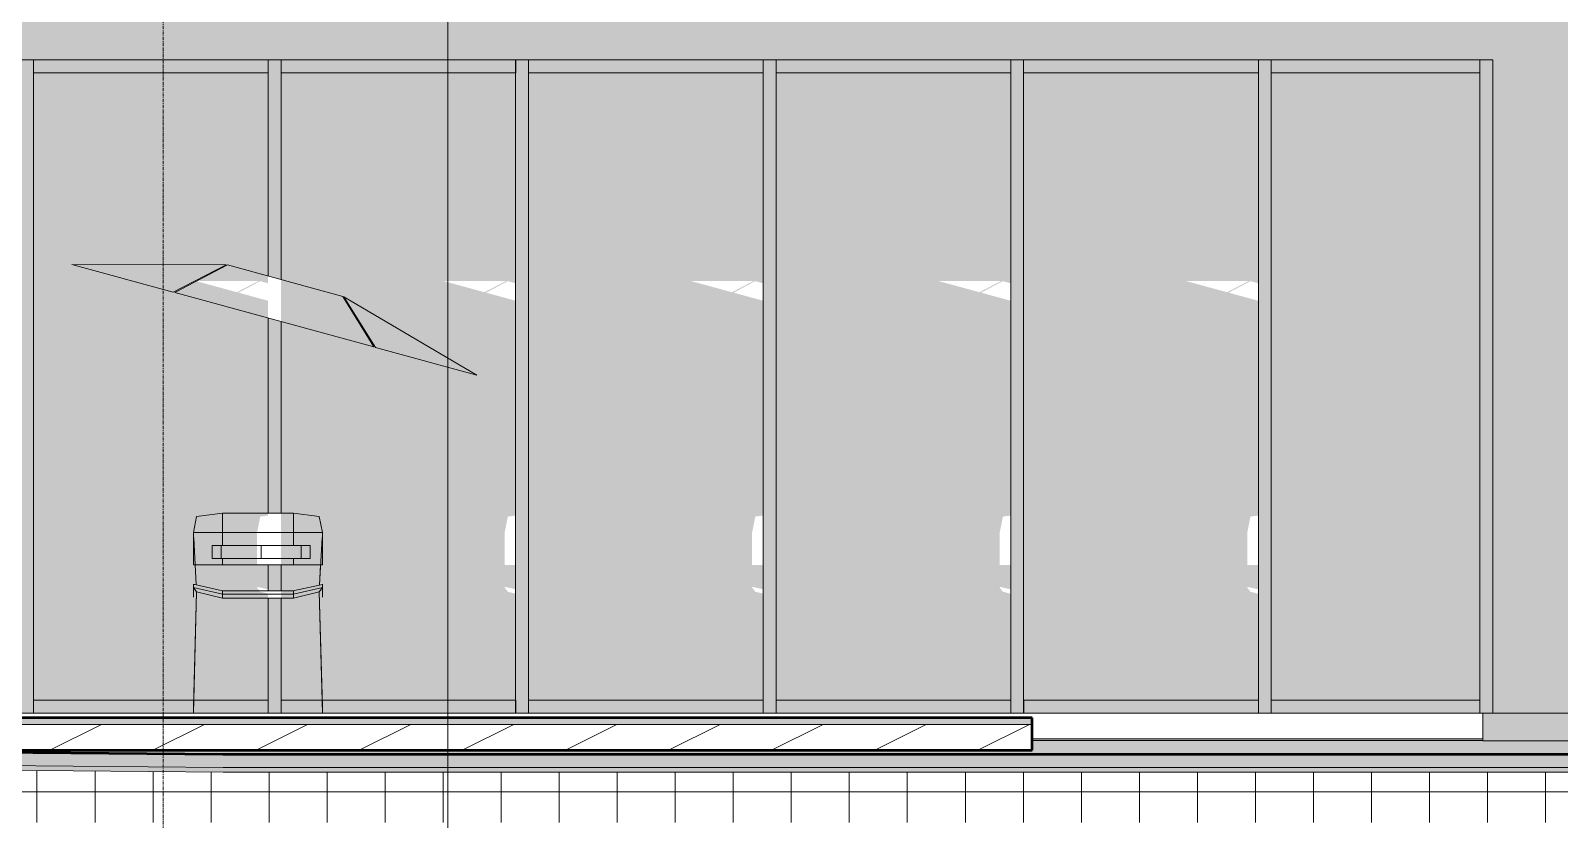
# Model space of a CAD drawing. Header units: inches. Extents: x 1814 to 6957, y -360 to 681.
# Drawn here: x 5572 to 5809.2, y -16.5 to 105.9 of the extents above; entities that cross this region are included whole.
import ezdxf

# ---------------------------------------------------------------- set-up
doc = ezdxf.new("R2010")
doc.units = ezdxf.units.IN
doc.header["$MEASUREMENT"] = 0
doc.linetypes.add('Aligning Line 1_8_', pattern=[0.25, 0.125, -0.125])
doc.linetypes.add('Grid Line 1_2_', pattern=[0.875, 0.5, -0.125, 0.125, -0.125])
for name, color, linetype, lineweight in [('0-7', 50, 'Continuous', 5), ('A-FLOR', 192, 'Continuous', 13), ('A-FLOR-7', 192, 'Continuous', 5), ('A-FLOR-8', 192, 'Continuous', 50), ('A-FLOR-LEVL-1', 51, 'Grid Line 1_2_', 9), ('A-FLOR-MCUT', 51, 'Continuous', 13), ('A-FLOR-PATT-2', 8, 'Continuous', 9), ('A-FLOR-PATT-3', 251, 'Continuous', 9), ('A-GLAZ-CURT', 52, 'Continuous', 9), ('A-GLAZ-CWMG', 51, 'Continuous', 9), ('A-WALL', 113, 'Continuous', 13), ('A-WALL-PATT-2', 251, 'Continuous', 9), ('G-ANNO-SYMB', 111, 'Aligning Line 1_8_', 9), ('G-ANNO-SYMB-2', 147, 'Aligning Line 1_8_', 9), ('G-ANNO-SYMB-3', 111, 'Continuous', 9), ('G-IMPT', 8, 'Continuous', 9), ('L-SITE', 91, 'Continuous', 9), ('S-GRID-1', 1, 'Grid Line 1_2_', 9)]:
    doc.layers.add(name, color=color, linetype=linetype, lineweight=lineweight)

# ---------------------------------------------------------------- blocks, each defined once
blk = doc.blocks.new('CTR - 2nd Phase_rvt-2-SECTION _ CENTER LOOKING EAST')
at = {"layer": 'A-FLOR-LEVL-1'}
blk.add_line((-4168.71, 0), (-1814.21, 0), dxfattribs=at)
blk = doc.blocks.new('CTR - 1st Phase - Common Walls_rvt-2-SECTION _ CENTER LOOKING EAST')
at = {"layer": 'A-FLOR-LEVL-1'}
blk.add_line((-4168.71, 0), (-1814.21, 0), dxfattribs=at)
at = {"layer": 'G-ANNO-SYMB-2'}
blk.add_line((-1910.94, 0), (-4072.05, 0), dxfattribs=at)
blk = doc.blocks.new('CTR - 1st Phase -Stairs _ Elevators_rvt-2-SECTION _ CENTER LOOKING EAST')
at = {"layer": 'A-FLOR-LEVL-1'}
blk.add_line((-4168.71, 0), (-1814.21, 0), dxfattribs=at)
blk = doc.blocks.new('Outdoor Table01 - 02ZUTB01_dwg-V58-SECTION _ CENTER LOOKING EAST')
at = {"layer": 'G-IMPT'}
for p, q in [((-3168.48, 69.59), (-3144.54, 69.58)), ((-3168.48, 69.59), (-3152.76, 65.31)), ((-3144.54, 69.58), (-3152.76, 65.31)), ((-3152.51, 65.24), (-3144.36, 69.55)), ((-3144.36, 69.55), (-3126.46, 64.67)), ((-3121.63, 56.82), (-3152.51, 65.24)), ((-3121.63, 56.82), (-3126.46, 64.67)), ((-3105.67, 52.46), (-3126.3, 64.6)), ((-3121.38, 56.75), (-3126.3, 64.6)), ((-3105.67, 52.46), (-3121.38, 56.75)), ((-3145.12, 31), (-3149.12, 30.5)), ((-3134.12, 31), (-3145.12, 31)), ((-3145.12, 28), (-3145.12, 31)), ((-3134.12, 31), (-3130.12, 30.5)), ((-3134.12, 28), (-3134.12, 31)), ((-3149.62, 28), (-3149.12, 30.5)), ((-3130.12, 30.5), (-3129.62, 28)), ((-3149.62, 28), (-3149.62, 23)), ((-3145.12, 28), (-3149.62, 28)), ((-3149.58, 27.21), (-3149.18, 19.88)), ((-3134.12, 28), (-3145.12, 28)), ((-3145.12, 28), (-3145.12, 26)), ((-3134.12, 28), (-3129.62, 28)), ((-3134.12, 28), (-3134.12, 26)), ((-3130.07, 19.88), (-3129.67, 27.21)), ((-3129.62, 28), (-3129.62, 23)), ((-3145.18, 26), (-3146.73, 26)), ((-3146.73, 26), (-3146.73, 24.48)), ((-3145.34, 26), (-3146.73, 26)), ((-3146.73, 24), (-3146.73, 24.48)), ((-3146.73, 24), (-3145.18, 24)), ((-3146.73, 24), (-3145.34, 24)), ((-3145.34, 26), (-3139.12, 26)), ((-3145.34, 24), (-3145.34, 26)), ((-3145.34, 24), (-3139.12, 24)), ((-3145.18, 26), (-3139.12, 26)), ((-3145.18, 24), (-3139.12, 24)), ((-3145.12, 24), (-3145.12, 23)), ((-3139.12, 26), (-3133.07, 26)), ((-3139.12, 26), (-3132.91, 26)), ((-3139.12, 24), (-3139.12, 26)), ((-3139.12, 24), (-3133.07, 24)), ((-3139.12, 24), (-3132.91, 24)), ((-3134.12, 24), (-3134.12, 23)), ((-3133.07, 26), (-3131.51, 26)), ((-3133.07, 24), (-3131.51, 24)), ((-3132.91, 26), (-3131.51, 26)), ((-3132.91, 24), (-3132.91, 26)), ((-3132.91, 24), (-3131.51, 24)), ((-3131.51, 26), (-3131.51, 25.52)), ((-3131.51, 24), (-3131.51, 25.52)), ((-3149.62, 23), (-3145.12, 23)), ((-3149.35, 23), (-3149.18, 19.88)), ((-3145.12, 23), (-3134.12, 23)), ((-3134.12, 23), (-3129.62, 23)), ((-3130.07, 19.88), (-3129.9, 23)), ((-3149.62, 20), (-3149.62, 18.01)), ((-3149.62, 18.01), (-3149.62, 20)), ((-3149.62, 19.48), (-3149.62, 19.98)), ((-3149.62, 19.98), (-3149.42, 19.93)), ((-3149.62, 19.48), (-3149.12, 18.83)), ((-3149.62, 19.48), (-3145.12, 18.48)), ((-3149.42, 19.93), (-3145.12, 18.98)), ((-3145.12, 18.98), (-3144.61, 18.98)), ((-3145.12, 18.48), (-3145.12, 18.98)), ((-3144.61, 18.98), (-3134.12, 18.98)), ((-3134.12, 18.48), (-3129.62, 19.48)), ((-3134.12, 18.98), (-3133.92, 19.02)), ((-3134.12, 18.48), (-3134.12, 18.98)), ((-3133.92, 19.02), (-3129.62, 19.98)), ((-3129.62, 19.48), (-3130.12, 18.83)), ((-3129.62, 20), (-3129.62, 18.01)), ((-3129.62, 18.01), (-3129.62, 20)), ((-3129.62, 19.48), (-3129.62, 19.98)), ((-3149.12, 18.83), (-3149.62, 1)), ((-3149.12, 18.83), (-3149.62, 0)), ((-3149.12, 18.83), (-3149.62, 1)), ((-3149.12, 18.83), (-3145.12, 17.83)), ((-3145.12, 18.48), (-3145.12, 17.83)), ((-3145.12, 18.48), (-3134.12, 18.48)), ((-3145.12, 17.83), (-3134.12, 17.83)), ((-3134.12, 17.83), (-3130.12, 18.83)), ((-3134.12, 17.83), (-3134.12, 18.48)), ((-3129.62, 0), (-3130.12, 18.83)), ((-3129.62, 1), (-3130.12, 18.83)), ((-3129.62, 1), (-3130.12, 18.83)), ((-3149.62, 1), (-3149.62, 0.88)), ((-3149.62, 1), (-3149.62, 0)), ((-3149.62, 0.88), (-3149.62, 0)), ((-3129.62, 1), (-3129.62, 0.88)), ((-3129.62, 0), (-3129.62, 1)), ((-3129.62, 0.88), (-3129.62, 0))]:
    blk.add_line(p, q, dxfattribs=at)
blk = doc.blocks.new('Outdoor Table01 - Outdoor Table01-1899970-SECTION _ CENTER LOOKING EAST')
blk.add_blockref('Outdoor Table01 - 02ZUTB01_dwg-V58-SECTION _ CENTER LOOKING EAST', (0, 0))
blk = doc.blocks.new('Rectangular Mullion - 2_ x 4_ rectangular-2110444-SECTION _ CENTER LOOKING EAST')
at = {"layer": 'A-GLAZ-CWMG'}
blk.add_hatch(color=256, dxfattribs=at).paths.add_polyline_path([(-2949.61, 0), (-2948.07, 0), (-2948.07, 101.37), (-2950.07, 101.37), (-2950.07, 0)], flags=0)
for p, q in [((-2950.07, 101.37), (-2948.07, 101.37)), ((-2950.07, 101.37), (-2950.07, 0)), ((-2948.07, 0), (-2948.07, 101.37)), ((-2948.07, 0), (-2950.07, 0))]:
    blk.add_line(p, q, dxfattribs=at)
blk = doc.blocks.new('System Panel - Glazed-2110446-SECTION _ CENTER LOOKING EAST')
at = {"layer": 'A-GLAZ-CURT'}
h = blk.add_hatch(color=256, dxfattribs=at)
h.paths.add_polyline_path([(-3362.94, 2), (-3331.72, 2), (-3331.7, 2), (-3330.03, 2), (-3330.03, 18.52), (-3331.25, 18.83), (-3331.75, 19.48), (-3331.75, 19.59), (-3330.03, 19.21), (-3330.03, 23), (-3331.75, 23), (-3331.75, 28), (-3331.25, 30.5), (-3330.03, 30.65), (-3330.03, 63.98), (-3334.63, 65.24), (-3331.25, 67.03), (-3330.03, 66.69), (-3330.03, 99.37), (-3366.43, 99.37), (-3366.43, 2)], flags=0)
h.paths.add_polyline_path([(-3334.89, 65.31), (-3341.34, 67.07), (-3331.57, 67.03), (-3334.63, 65.44)], flags=0)
blk = doc.blocks.new('System Panel - Glazed-2191479-SECTION _ CENTER LOOKING EAST')
at = {"layer": 'A-GLAZ-CURT'}
blk.add_hatch(color=256, dxfattribs=at).paths.add_polyline_path([(-2964.32, 2), (-2950.07, 2), (-2950.07, 99.37), (-2982.44, 99.37), (-2982.44, 2)], flags=0)
blk = doc.blocks.new('Rectangular Mullion - 2_ x 4_ rectangular-2191480-SECTION _ CENTER LOOKING EAST')
at = {"layer": 'A-GLAZ-CWMG'}
blk.add_hatch(color=256, dxfattribs=at).paths.add_polyline_path([(-2982.44, 99.37), (-2950.07, 99.37), (-2950.07, 101.37), (-2982.44, 101.37)], flags=0)
for p, q in [((-2982.44, 99.37), (-2982.44, 101.37)), ((-2950.07, 101.37), (-2982.44, 101.37)), ((-2950.07, 101.37), (-2950.07, 99.37)), ((-2982.44, 99.37), (-2950.07, 99.37))]:
    blk.add_line(p, q, dxfattribs=at)
blk = doc.blocks.new('Rectangular Mullion - 2_ x 4_ rectangular-1900519-SECTION _ CENTER LOOKING EAST')
at = {"layer": 'A-GLAZ-CWMG'}
blk.add_hatch(color=256, dxfattribs=at).paths.add_polyline_path([(-3330.03, 99.37), (-3330.03, 101.37), (-3366.43, 101.37), (-3366.43, 99.37)], flags=0)
for p, q in [((-3366.43, 99.37), (-3366.43, 101.37)), ((-3330.03, 101.37), (-3366.43, 101.37)), ((-3330.03, 101.37), (-3330.03, 99.37)), ((-3366.43, 99.37), (-3330.03, 99.37))]:
    blk.add_line(p, q, dxfattribs=at)
blk = doc.blocks.new('Rectangular Mullion - 2_ x 4_ rectangular-V67-SECTION _ CENTER LOOKING EAST')
at = {"layer": 'A-GLAZ-CWMG'}
h = blk.add_hatch(color=256, dxfattribs=at)
h.paths.add_polyline_path([(-3149.62, 0), (-3138.03, 0), (-3138.03, 2), (-3149.57, 2)], flags=0)
h.paths.add_polyline_path([(-3162.2, 0), (-3149.62, 0), (-3149.62, 2), (-3174.43, 2), (-3174.43, 0), (-3167.25, 0)], flags=0)
for p, q in [((-3174.43, 0), (-3174.43, 2)), ((-3149.6, 2), (-3174.43, 2)), ((-3138.03, 2), (-3149.57, 2)), ((-3138.03, 2), (-3138.03, 0)), ((-3174.43, 0), (-3138.03, 0))]:
    blk.add_line(p, q, dxfattribs=at)
blk = doc.blocks.new('Rectangular Mullion - 2_ x 4_ rectangular-V68-SECTION _ CENTER LOOKING EAST')
at = {"layer": 'A-GLAZ-CWMG'}
h = blk.add_hatch(color=256, dxfattribs=at)
h.paths.add_polyline_path([(-3129.62, 0), (-3129.68, 2), (-3136.03, 2), (-3136.03, 0), (-3130.12, 0)], flags=0)
h.paths.add_polyline_path([(-3126.57, 0), (-3099.64, 0), (-3099.64, 2), (-3129.65, 2), (-3129.62, 0)], flags=0)
for p, q in [((-3136.03, 0), (-3136.03, 2)), ((-3129.68, 2), (-3136.03, 2)), ((-3099.63, 2), (-3129.65, 2)), ((-3099.63, 2), (-3099.63, 0)), ((-3136.03, 0), (-3099.63, 0))]:
    blk.add_line(p, q, dxfattribs=at)
blk = doc.blocks.new('Rectangular Mullion - 2_ x 4_ rectangular-V65-SECTION _ CENTER LOOKING EAST')
at = {"layer": 'A-GLAZ-CWMG'}
blk.add_hatch(color=256, dxfattribs=at).paths.add_polyline_path([(-3214.83, 0), (-3214.83, 2), (-3251.23, 2), (-3251.23, 0), (-3227.87, 0)], flags=0)
for p, q in [((-3251.23, 0), (-3251.23, 2)), ((-3214.83, 2), (-3251.23, 2)), ((-3214.83, 2), (-3214.83, 0)), ((-3251.23, 0), (-3214.83, 0))]:
    blk.add_line(p, q, dxfattribs=at)
blk = doc.blocks.new('Rectangular Mullion - 2_ x 4_ rectangular-2191481-SECTION _ CENTER LOOKING EAST')
at = {"layer": 'A-GLAZ-CWMG'}
blk.add_hatch(color=256, dxfattribs=at).paths.add_polyline_path([(-2976.86, 0), (-2950.07, 0), (-2950.07, 2), (-2982.44, 2), (-2982.44, 0)], flags=0)
for p, q in [((-2982.44, 0), (-2982.44, 2)), ((-2950.07, 2), (-2982.44, 2)), ((-2950.07, 2), (-2950.07, 0)), ((-2982.44, 0), (-2950.07, 0))]:
    blk.add_line(p, q, dxfattribs=at)
blk = doc.blocks.new('Rectangular Mullion - 2_ x 4_ rectangular-2110449-SECTION _ CENTER LOOKING EAST')
at = {"layer": 'A-GLAZ-CWMG'}
blk.add_hatch(color=256, dxfattribs=at).paths.add_polyline_path([(-3368.43, 0), (-3366.43, 0), (-3366.43, 101.37), (-3368.43, 101.37), (-3368.43, 22.69)], flags=0)
for p, q in [((-3368.43, 101.37), (-3366.43, 101.37)), ((-3368.43, 101.37), (-3368.43, 0)), ((-3366.43, 0), (-3366.43, 101.37)), ((-3366.43, 0), (-3368.43, 0))]:
    blk.add_line(p, q, dxfattribs=at)
blk = doc.blocks.new('Rectangular Mullion - 2_ x 4_ rectangular-V69-SECTION _ CENTER LOOKING EAST')
at = {"layer": 'A-GLAZ-CWMG'}
h = blk.add_hatch(color=256, dxfattribs=at)
h.paths.add_polyline_path([(-3138.03, 0), (-3136.03, 0), (-3136.03, 17.83), (-3138.03, 17.83)], flags=0)
h.paths.add_polyline_path([(-3138.03, 18.98), (-3136.03, 18.98), (-3136.03, 23), (-3138.03, 23), (-3138.03, 22.69)], flags=0)
h.paths.add_polyline_path([(-3136.03, 31), (-3136.03, 60.75), (-3138.03, 61.29), (-3138.03, 31)], flags=0)
h.paths.add_polyline_path([(-3136.03, 67.28), (-3136.03, 101.37), (-3138.03, 101.37), (-3138.03, 67.83)], flags=0)
for p, q in [((-3138.03, 101.37), (-3136.03, 101.37)), ((-3138.03, 101.37), (-3138.03, 67.83)), ((-3136.03, 67.28), (-3136.03, 101.37)), ((-3138.03, 61.29), (-3138.03, 31)), ((-3136.03, 31), (-3136.03, 60.75)), ((-3138.03, 23), (-3138.03, 18.98)), ((-3136.03, 18.98), (-3136.03, 23)), ((-3138.03, 17.83), (-3138.03, 0)), ((-3136.03, 0), (-3136.03, 17.83)), ((-3136.03, 0), (-3138.03, 0))]:
    blk.add_line(p, q, dxfattribs=at)

msp = doc.modelspace()

# ---------------------------------------------------------------- hatches: boundary and pattern name
at = {"layer": 'A-FLOR-7'}
msp.add_hatch(color=256, dxfattribs=at).paths.add_polyline_path([(5570.49, -1.75), (5727.4, -1.75), (5727.4, -0.75), (5346.75, -0.75), (5346.75, -1.75), (5552.83, -1.75)], flags=0)
h = msp.add_hatch(color=256, dxfattribs=at)
h.paths.add_polyline_path([(5344.56, -16), (5345.56, -15.97), (5345.56, -13.75), (5344.56, -13.75)], flags=0)
h.paths.add_polyline_path([(5787.88, -4.25), (5797.31, -4.25), (5797.31, -4), (5727.4, -4), (5727.4, -4.25), (5755.43, -4.25)], flags=0)
h.paths.add_polyline_path([(5346.63, -4.25), (5346.75, -4.25), (5346.75, -4), (5346.63, -4)], flags=0)
at = {"layer": 'A-FLOR-PATT-2'}
h = msp.add_hatch(dxfattribs=at)
h.set_pattern_fill('FP_55', color=256, style=0, pattern_type=2)
h.set_pattern_definition([(216.87, (7064.426, 84.761), (47.980943, 31.987086), [7.997, -71.971]), (206.565, (7074.022, 79.963), (-15.993714, -15.994133), [17.881, -17.881]), (198.435, (7074.022, 71.967), (-31.98674, -15.99388), [10.115, -40.461])])
h.paths.add_polyline_path([(5546.93, -5.75), (5727.4, -5.75), (5727.4, -1.75), (5346.75, -1.75), (5346.75, -4.26), (5523.06, -5.75), (5542.55, -5.75)], flags=0)
h = msp.add_hatch(dxfattribs=at)
h.set_pattern_fill('FP_71', color=256, style=0, pattern_type=2)
h.set_pattern_definition([(0, (7058.028, 68.768), (24, 24), [24, -24]), (0, (7058.028, 77.768), (24, 24), [24, -24]), (0, (7058.028, 86.768), (24, 24), [24, -24]), (90, (7061.028, 89.768), (-24, 24), [24, -24]), (90, (7070.028, 89.768), (-24, 24), [24, -24]), (90, (7079.028, 89.768), (-24, 24), [24, -24])])
h.paths.add_polyline_path([(6228.17, -8.42), (6456.57, -8.42), (6650.26, -6.25), (6805.7, -6.25), (6805.7, -4.25), (6645.29, -4.28), (6456.55, -6.42), (6194.4, -6.41), (6076.22, -4.26), (5937.16, -6.42), (5601.87, -6.42), (5346.63, -4.28), (5346.63, -6.26), (5601.91, -8.42), (5937.16, -8.42), (6076.88, -6.25), (6194.91, -8.42), (6222.6, -8.42)], flags=0)
h = msp.add_hatch(dxfattribs=at)
h.set_pattern_fill('FP_54', color=256, style=0, pattern_type=2)
h.set_pattern_definition([(0, (7058.028, 68.768), (0, 4.798), []), (315, (7058.028, 68.768), (4.7984266, 0), [6.786, -6.786]), (45, (7058.028, 68.768), (4.7984266, 0), [6.786, -6.786])])
h.paths.add_polyline_path([(6228.17, -9.17), (6456.57, -9.17), (6650.26, -7), (6805.7, -7), (6805.7, -6.25), (6645.29, -6.28), (6456.55, -8.42), (6192.59, -8.37), (6076.22, -6.26), (5937.16, -8.42), (5601.9, -8.42), (5345.56, -6.26), (5345.56, -7), (5602.39, -9.17), (5937.16, -9.17), (6076.88, -7), (6194.91, -9.17), (6222.6, -9.17)], flags=0)
h = msp.add_hatch(dxfattribs=at)
h.set_pattern_fill('FP_77', color=256, style=0, pattern_type=2)
h.set_pattern_definition([(0, (7058.028, 68.768), (0, 9), []), (90, (7058.028, 68.768), (-9, 6e-16), [])])
h.paths.add_polyline_path([(6430.77, -17), (6813.6, -17), (6813.6, -16), (6805.7, -15.99), (6805.7, -7), (6646.6, -7.01), (6456.55, -9.17), (6192.76, -9.13), (6076.22, -7.01), (5937.16, -9.17), (5937.16, -9.17), (5601.91, -9.17), (5345.56, -7), (5345.56, -17), (6404.86, -17)], flags=0)
at = {"layer": 'A-FLOR-PATT-3'}
h = msp.add_hatch(dxfattribs=at)
h.set_pattern_fill('FP_78', color=256, style=0, pattern_type=2)
h.set_pattern_definition([(0, (7058.027964, -6.393), (15.36, 0.067), [1.267, -10.253, 1.267, -10.253, -61.44]), (0, (7058.027964, -6.393), (15.36, 0.067), [-23.04, 1.267, -21.773, 1.267, -10.253, -26.88]), (0, (7058.027964, -6.393), (15.36, 0.067), [-57.6, 1.267, -6.413, 1.267, -17.933]), (178.268, (7063.78796, -6.36), (-11.006021375, 0.19874228), [0.634, -5.129, 0.634, -5.129, -30.734]), (178.268, (7063.78796, -6.36), (-11.006021375, 0.19874228), [-11.525, 0.634, -10.891, 0.634, -5.129, -13.446]), (178.268, (7063.78796, -6.36), (-11.006021375, 0.19874228), [-28.813, 0.634, -3.208, 0.634, -8.97]), (181.732, (7065.70796, -6.226), (-4.354957531, -0.26574782), [0.634, -5.129, 0.634, -5.129, -30.734]), (181.732, (7065.70796, -6.226), (-4.354957531, -0.26574782), [-11.525, 0.634, -10.891, 0.634, -5.129, -13.446]), (181.732, (7065.70796, -6.226), (-4.354957531, -0.26574782), [-28.813, 0.634, -3.208, 0.634, -8.97])])
h.paths.add_polyline_path([(5727.4, -6.42), (5937.16, -6.42), (6075.19, -4.28), (5974.6, -4.28), (5974.6, -5.75), (5821, -5.75), (5821, -4.28), (5727.4, -4.25), (5727.4, -5.75), (5523.06, -5.75), (5601.91, -6.42), (5706.16, -6.42)], flags=0)
h.paths.add_polyline_path([(5346.75, -4.26), (5346.75, -4.25), (5346.63, -4.26)], flags=0)
at = {"layer": 'A-WALL-PATT-2'}
h = msp.add_hatch(dxfattribs=at)
h.set_pattern_fill('FP_81', color=256, style=0, pattern_type=2)
h.set_pattern_definition([(0, (5342.314, 0.8), (0, 4), []), (90, (5342.314, 0.8), (-8, 8), [4, -28]), (90, (5358.314, 4.8), (-8, 8), [4, -28])])
h.paths.add_polyline_path([(6377.8, -4.28), (6377.8, -0.75), (6531.4, -0.75), (6531.4, -4.28), (6649.1, -4.25), (6649.1, 108.37), (5346.88, 108.37), (5346.88, 108.75), (5346.63, 108.75), (5346.63, 71.62), (5347.1, 71.62), (5347.1, 101.37), (5798.85, 101.37), (5798.85, 0), (5797.31, -0.02), (5797.31, -4.28), (5821, -4.25), (5821, -0.75), (5974.6, -0.75), (5974.6, -4.28), (6109, -4.25), (6109, -0.75), (6262.6, -0.75), (6262.6, -4.28), (6363.24, -4.28)], flags=0)
h.paths.add_polyline_path([(5904.64, 0), (5816.75, 0), (5816.75, 48), (5878.79, 48), (5878.79, 85.37), (5916.81, 85.37), (5916.81, 75.07), (5917.19, 75.11), (5917.19, 85.37), (5955.21, 85.37), (5955.21, 29.3), (5955.99, 30.5), (5956.99, 31), (5955.37, 28), (5955.21, 27.1), (5955.21, 0.5), (5952.99, 0.5), (5953, 0), (5935, 0), (5934.63, 0.5), (5925.61, 0.5), (5925.61, 0), (5925.5, 0.08), (5925.5, 0.08), (5924.95, 0.5), (5924.5, 0.5), (5924.49, 0.5), (5917.19, 0.5), (5917.19, 5.5), (5916.81, 5.5), (5916.81, 0.5), (5915, 0.5), (5915, 0), (5905, 0)], flags=0)
h.paths.add_polyline_path([(6429.46, 0), (6373.55, 0), (6373.55, 48), (6397.19, 48), (6397.19, 85.37), (6435.21, 85.37), (6435.21, 74.5), (6435.59, 74.54), (6435.59, 85.37), (6473.61, 85.37), (6473.61, 54.42), (6478.53, 50.8), (6473.61, 52.14), (6473.61, 19.49), (6473.96, 19.48), (6475.46, 18.83), (6478.18, 27.15), (6478.33, 28), (6479.94, 30.5), (6480.94, 31), (6479.33, 28), (6478.46, 23), (6477.6, 23), (6476.46, 18.83), (6476.96, 0), (6429.96, 0)], flags=0)
h.paths.add_polyline_path([(6105.96, 0), (6104.75, 0), (6104.75, 48), (6109.19, 48), (6109.19, 85.37), (6147.21, 85.37), (6147.21, 48), (6147.59, 48), (6147.59, 85.37), (6185.61, 85.37), (6185.61, 48), (6203, 48), (6203, 0), (6109, 0)], flags=0)
h.paths.add_polyline_path([(6606.01, 0.5), (6569.99, 0.5), (6569.99, 85.37), (6608.01, 85.37), (6608.01, 0.5)], flags=0)
h.paths.add_polyline_path([(6339.21, 0.5), (6301.19, 0.5), (6301.19, 85.37), (6339.21, 85.37), (6339.21, 1)], flags=0)
h.paths.add_polyline_path([(6475.46, 1), (6475.96, 1), (6475.46, 17.99), (6473.96, 18.48), (6473.61, 18.48), (6473.61, 1), (6474.18, 1)], flags=0)
h.paths.add_polyline_path([(6059.33, 4), (6036.01, 4), (6036.01, 34), (6066.01, 34), (6066.01, 4)], flags=0)
h.paths.add_polyline_path([(6028.01, 4), (5998.01, 4), (5998.01, 34), (6028.01, 34), (6028.01, 5.69)], flags=0)
h.paths.add_polyline_path([(5917.03, 6.5), (5916.81, 6.66), (5916.84, 6.5)], flags=0)
h.paths.add_polyline_path([(5917.19, 7.41), (5917.19, 17.07), (5916.81, 17.07), (5916.84, 7.67), (5917.07, 7.5)], flags=0)
h.paths.add_polyline_path([(5916.81, 19), (5917.19, 19), (5917.19, 23), (5916.81, 23), (5916.81, 22.69)], flags=0)
h.paths.add_polyline_path([(5916.81, 31), (5917.19, 31), (5917.19, 55.44), (5916.81, 53.56), (5916.81, 34.15)], flags=0)
h.paths.add_polyline_path([(6435.21, 48), (6435.59, 48), (6435.59, 62.51), (6435.21, 62.61), (6435.21, 56.82)], flags=0)
h.paths.add_polyline_path([(6435.21, 70.34), (6435.59, 70.54), (6435.59, 70.64), (6435.21, 70.44)], flags=0)

# ---------------------------------------------------------------- linework, layer by layer
at = {"layer": 'A-FLOR'}
for p, q in [((5727.4, -4), (5797.31, -4)), ((5727.4, -4.25), (5797.31, -4.25))]:
    msp.add_line(p, q, dxfattribs=at)
at = {"layer": 'A-FLOR-8'}
for p, q in [((5727.4, -0.75), (5346.75, -0.75)), ((5727.4, -5.75), (5727.4, -0.75)), ((5601.87, -6.42), (5523.06, -5.75)), ((5523.06, -5.75), (5727.4, -5.75)), ((5937.16, -6.42), (5601.87, -6.42))]:
    msp.add_line(p, q, dxfattribs=at)
at = {"layer": 'A-FLOR-LEVL-1'}
msp.add_line((4578.96, 0), (6931.97, 0), dxfattribs=at)
at = {"layer": 'A-FLOR-MCUT'}
for p, q in [((5727.4, -1.75), (5346.75, -1.75)), ((5601.91, -9.17), (5345.56, -7)), ((5601.9, -8.42), (5346.63, -6.26)), ((5937.16, -8.42), (5601.9, -8.42)), ((5937.16, -9.17), (5601.91, -9.17))]:
    msp.add_line(p, q, dxfattribs=at)
at = {"layer": 'A-WALL'}
for p, q in [((5347.1, 101.37), (5798.85, 101.37)), ((5798.85, 101.37), (5798.85, 0)), ((5798.85, 0), (5797.31, 0)), ((5797.31, 0), (5797.31, -4.28)), ((5797.31, -4.28), (5821, -4.28))]:
    msp.add_line(p, q, dxfattribs=at)
at = {"layer": 'G-ANNO-SYMB'}
msp.add_line((6835.98, 0), (4674.88, 0), dxfattribs=at)
at = {"layer": 'G-ANNO-SYMB-3'}
msp.add_line((5636.78, 526.95), (5636.78, -183.08), dxfattribs=at)
at = {"layer": 'S-GRID-1'}
msp.add_line((5592.6, -159.84), (5592.6, 470.5), dxfattribs=at)

# ---------------------------------------------------------------- block references
at = {"layer": '0-7'}
for name in ['CTR - 2nd Phase_rvt-2-SECTION _ CENTER LOOKING EAST', 'CTR - 1st Phase - Common Walls_rvt-2-SECTION _ CENTER LOOKING EAST', 'CTR - 1st Phase -Stairs _ Elevators_rvt-2-SECTION _ CENTER LOOKING EAST']:
    msp.add_blockref(name, (8746.92, 0), dxfattribs=at)
at = {"layer": 'A-GLAZ-CURT'}
for name, p in [('System Panel - Glazed-2110446-SECTION _ CENTER LOOKING EAST', (8938.92, 0)), ('System Panel - Glazed-2110446-SECTION _ CENTER LOOKING EAST', (8977.32, 0)), ('System Panel - Glazed-2110446-SECTION _ CENTER LOOKING EAST', (9015.71, 0)), ('System Panel - Glazed-2110446-SECTION _ CENTER LOOKING EAST', (9054.11, 0)), ('System Panel - Glazed-2110446-SECTION _ CENTER LOOKING EAST', (9092.51, 0)), ('System Panel - Glazed-2191479-SECTION _ CENTER LOOKING EAST', (8746.92, 0))]:
    msp.add_blockref(name, p, dxfattribs=at)
at = {"layer": 'A-GLAZ-CWMG'}
for name, p in [('Rectangular Mullion - 2_ x 4_ rectangular-2110449-SECTION _ CENTER LOOKING EAST', (8938.92, 0)), ('Rectangular Mullion - 2_ x 4_ rectangular-1900519-SECTION _ CENTER LOOKING EAST', (8938.92, 0)), ('Rectangular Mullion - 2_ x 4_ rectangular-V69-SECTION _ CENTER LOOKING EAST', (8746.92, 0)), ('Rectangular Mullion - 2_ x 4_ rectangular-1900519-SECTION _ CENTER LOOKING EAST', (8977.32, 0)), ('Rectangular Mullion - 2_ x 4_ rectangular-2110449-SECTION _ CENTER LOOKING EAST', (9015.71, 0)), ('Rectangular Mullion - 2_ x 4_ rectangular-1900519-SECTION _ CENTER LOOKING EAST', (9015.71, 0)), ('Rectangular Mullion - 2_ x 4_ rectangular-2110449-SECTION _ CENTER LOOKING EAST', (9054.11, 0)), ('Rectangular Mullion - 2_ x 4_ rectangular-1900519-SECTION _ CENTER LOOKING EAST', (9054.11, 0)), ('Rectangular Mullion - 2_ x 4_ rectangular-2110449-SECTION _ CENTER LOOKING EAST', (9092.51, 0)), ('Rectangular Mullion - 2_ x 4_ rectangular-1900519-SECTION _ CENTER LOOKING EAST', (9092.51, 0)), ('Rectangular Mullion - 2_ x 4_ rectangular-2110449-SECTION _ CENTER LOOKING EAST', (9130.91, 0)), ('Rectangular Mullion - 2_ x 4_ rectangular-2191480-SECTION _ CENTER LOOKING EAST', (8746.92, 0)), ('Rectangular Mullion - 2_ x 4_ rectangular-2110444-SECTION _ CENTER LOOKING EAST', (8746.92, 0)), ('Rectangular Mullion - 2_ x 4_ rectangular-V67-SECTION _ CENTER LOOKING EAST', (8746.92, 0)), ('Rectangular Mullion - 2_ x 4_ rectangular-V68-SECTION _ CENTER LOOKING EAST', (8746.92, 0)), ('Rectangular Mullion - 2_ x 4_ rectangular-V65-SECTION _ CENTER LOOKING EAST', (8900.52, 0)), ('Rectangular Mullion - 2_ x 4_ rectangular-V65-SECTION _ CENTER LOOKING EAST', (8938.92, 0)), ('Rectangular Mullion - 2_ x 4_ rectangular-V65-SECTION _ CENTER LOOKING EAST', (8977.32, 0)), ('Rectangular Mullion - 2_ x 4_ rectangular-2191481-SECTION _ CENTER LOOKING EAST', (8746.92, 0))]:
    msp.add_blockref(name, p, dxfattribs=at)
at = {"layer": 'L-SITE'}
msp.add_blockref('Outdoor Table01 - Outdoor Table01-1899970-SECTION _ CENTER LOOKING EAST', (8746.92, 0), dxfattribs=at)

doc.saveas('drawing.dxf')
